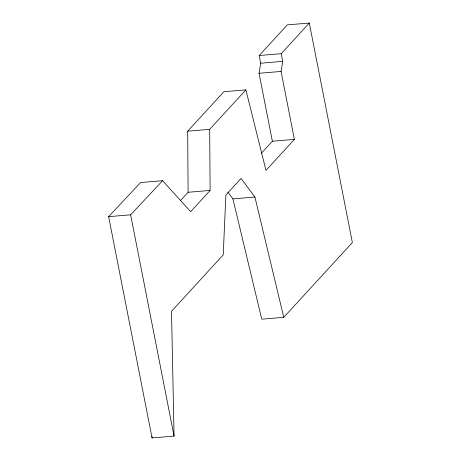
<?xml version="1.0" encoding="UTF-8"?>
<svg xmlns="http://www.w3.org/2000/svg" width="461" height="461" viewBox="0 0 461 461"><rect width="100%" height="100%" fill="white"/><g stroke="black" fill="none" stroke-linecap="round" stroke-linejoin="round"><path stroke-width="0.69" d="M261.301 153.311L272.376 141.233L259.047 73.287L260.713 63.203L259.203 55.51L287.289 24.888L309.302 23.05L352.365 242.549L283.763 317.341L261.756 319.179L232.914 198.893L227.878 192.11M180.326 200.766L188.105 192.277L187.685 131.178L223.873 91.716L245.88 89.878L265.968 170.38L294.389 139.395L281.054 71.449L282.726 61.365L281.216 53.672L309.302 23.05M187.685 131.178L209.692 129.339L245.88 89.878M209.692 129.339L210.112 190.439L190.658 211.657L162.583 180.695L140.576 182.539L108.635 216.653L152.055 437.95L174.062 436.112L171.504 311.273L223.222 254.887L225.878 194.986L241.074 178.413L254.921 197.049L283.763 317.341M108.635 216.653L130.642 214.814L162.583 180.695M259.203 55.51L281.216 53.672M260.713 63.203L282.726 61.365M259.047 73.287L281.054 71.449M272.376 141.233L294.389 139.395M188.105 192.277L210.112 190.439M232.914 198.893L254.921 197.049M130.642 214.814L174.062 436.112M152.026 436.515L152.055 437.95"/></g></svg>
